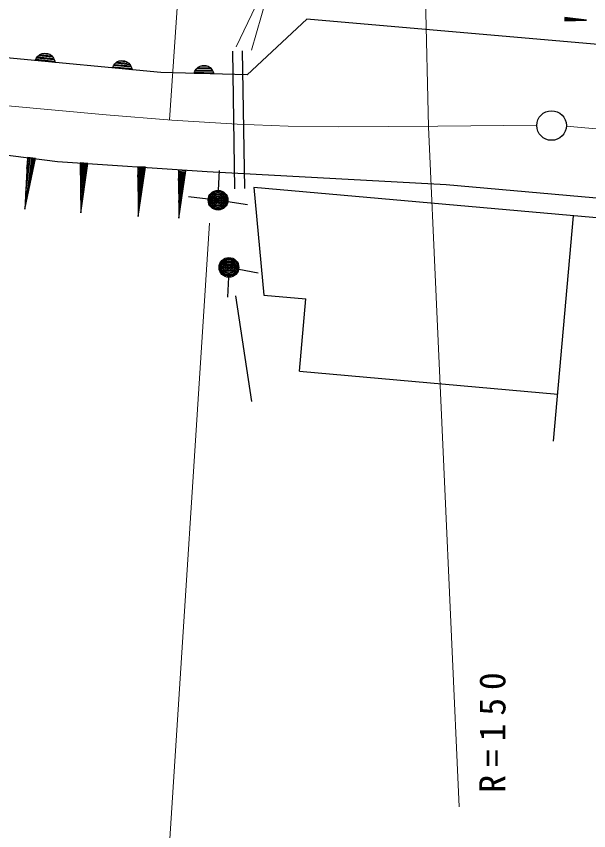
# Model space of a CAD drawing. Units: millimetres, scale not verified. Extents: x 40000 to 680000, y 20000 to 380000.
# Drawn here: x 328686 to 357544, y 236553 to 277593 of the extents above; entities that cross this region are included whole.
import ezdxf

# ---------------------------------------------------------------- set-up
doc = ezdxf.new("R2010")
doc.units = ezdxf.units.MM
doc.header["$LTSCALE"] = 1000
doc.linetypes.add('CHAIN', pattern=[18.5, 12, -1.5, 3.5, -1.5])
for name, color, linetype, lineweight in [('M-BGD', 7, 'Continuous', 25), ('M-BMK', 2, 'CHAIN', 13), ('M-BMK-SRVR', 3, 'Continuous', 25), ('M-STR-HTXT', 7, 'Continuous', 13)]:
    doc.layers.add(name, color=color, linetype=linetype, lineweight=lineweight)
doc.styles.add('ＭＳ ゴシック', font='')
doc.styles.get('ＭＳ ゴシック').set_extended_font_data('MS Gothic')

msp = doc.modelspace()

# ---------------------------------------------------------------- linework, layer by layer
at = {"layer": 'M-BGD'}
for p, q in [((343342, 277455), (340325, 274643)), ((358199, 276152), (343342, 277455)), ((356344, 277536), (356336, 277366)), ((357439, 277398), (356344, 277536)), ((356359, 277450), (357332, 277403)), ((357083, 277437), (356360, 277472)), ((356361, 277489), (356826, 277466)), ((356577, 277503), (356362, 277513)), ((356336, 277366), (357439, 277398)), ((356570, 277374), (356356, 277384)), ((356357, 277406), (356822, 277384)), ((357081, 277393), (356358, 277428)), ((339581, 275840), (339691, 268902)), ((340081, 275848), (340191, 268910)), ((335971, 274754), (328196, 275503)), ((329642, 275364), (329693, 275474)), ((329673, 275424), (330619, 275332)), ((329693, 275474), (329760, 275566)), ((330600, 275397), (329704, 275483)), ((329747, 275542), (330566, 275463)), ((329760, 275566), (329867, 275666)), ((330527, 275530), (329803, 275599)), ((329867, 275666), (329983, 275715)), ((329869, 275656), (330471, 275598)), ((329983, 275715), (330103, 275741)), ((330360, 275671), (329989, 275707)), ((330103, 275741), (330257, 275726)), ((330257, 275726), (330371, 275678)), ((330371, 275678), (330475, 275608)), ((330475, 275608), (330561, 275489)), ((330561, 275489), (330611, 275386)), ((330611, 275386), (330638, 275268)), ((330638, 275268), (329642, 275364)), ((333530, 274989), (333581, 275100)), ((334525, 274893), (333530, 274989)), ((333561, 275049), (334506, 274958)), ((333581, 275100), (333647, 275191)), ((334488, 275022), (333592, 275109)), ((333635, 275167), (334454, 275088)), ((333647, 275191), (333755, 275291)), ((334415, 275155), (333691, 275225)), ((333755, 275291), (333870, 275341)), ((333756, 275281), (334359, 275223)), ((333870, 275341), (333991, 275367)), ((334248, 275297), (333877, 275332)), ((333991, 275367), (334145, 275352)), ((334145, 275352), (334258, 275303)), ((334258, 275303), (334362, 275233)), ((334362, 275233), (334449, 275114)), ((334449, 275114), (334499, 275011)), ((334499, 275011), (334525, 274893)), ((337751, 274921), (337851, 275029)), ((337851, 275029), (337963, 275086)), ((337854, 275019), (338458, 275003)), ((337963, 275086), (338081, 275120)), ((338343, 275069), (337970, 275078)), ((338081, 275120), (338236, 275116)), ((338236, 275116), (338353, 275076)), ((338353, 275076), (338461, 275013)), ((338461, 275013), (338556, 274901)), ((340325, 274643), (335971, 274754)), ((337648, 274711), (337691, 274825)), ((338648, 274686), (337648, 274711)), ((337675, 274773), (338625, 274749)), ((337691, 274825), (337751, 274921)), ((338601, 274812), (337701, 274835)), ((337741, 274896), (338563, 274876)), ((338519, 274939), (337792, 274958)), ((338556, 274901), (338613, 274802)), ((338613, 274802), (338648, 274686)), ((330758, 270260), (318625, 271837)), ((329251, 270473), (329115, 267869)), ((329650, 270421), (329251, 270473)), ((329115, 267869), (329650, 270421)), ((329445, 270402), (329148, 268120)), ((329173, 268714), (329393, 270409)), ((329342, 270415), (329200, 269326)), ((329225, 269919), (329290, 270422)), ((329276, 268700), (329496, 270395)), ((329535, 270390), (329393, 269301)), ((329528, 269880), (329593, 270383)), ((338312, 269762), (330758, 270260)), ((331907, 270201), (331936, 267693)), ((332294, 270175), (331907, 270201)), ((331916, 269668), (331948, 270154)), ((331998, 270151), (331928, 269097)), ((331936, 267693), (332294, 270175)), ((331940, 268507), (332048, 270147)), ((332098, 270144), (331952, 267936)), ((332039, 268501), (332148, 270141)), ((332185, 270138), (332115, 269084)), ((332209, 269648), (332241, 270135)), ((334809, 270014), (334838, 267507)), ((335195, 269989), (334809, 270014)), ((334817, 269481), (334850, 269968)), ((334899, 269964), (334830, 268910)), ((334838, 267507), (335195, 269989)), ((334841, 268321), (334949, 269961)), ((334999, 269958), (334854, 267750)), ((334941, 268314), (335049, 269955)), ((335087, 269952), (335017, 268898)), ((335111, 269462), (335143, 269948)), ((336857, 269833), (336885, 267426)), ((337228, 269808), (336857, 269833)), ((336865, 269321), (336896, 269788)), ((336944, 269785), (336877, 268773)), ((336885, 267426), (337228, 269808)), ((336888, 268207), (336992, 269782)), ((337040, 269779), (336900, 267659)), ((336984, 268201), (337088, 269775)), ((337124, 269773), (337057, 268761)), ((337147, 269302), (337178, 269769)), ((350362, 269098), (338312, 269762)), ((338883, 268826), (338935, 269824)), ((363864, 266913), (340659, 268972)), ((340659, 268972), (341164, 263543)), ((359659, 268267), (350362, 269098)), ((338360, 268385), (337367, 268502)), ((339351, 268256), (340341, 268114)), ((355774, 256182), (356782, 267542)), ((339899, 264847), (340882, 264663)), ((339384, 264440), (339336, 263441)), ((340554, 258176), (339755, 263502)), ((341164, 263543), (343284, 263355)), ((342960, 259704), (343284, 263355)), ((342960, 259704), (355984, 258549))]:
    msp.add_line(p, q, dxfattribs=at)
for centre, radius in [((338856, 268327), 498), ((338856, 268327), 440), ((338856, 268327), 382), ((338856, 268327), 322), ((338856, 268327), 265), ((338856, 268327), 195), ((338856, 268327), 135), ((338856, 268327), 77.5), ((338856, 268327), 15), ((339408, 264939), 498), ((339408, 264939), 440), ((339408, 264939), 382), ((339408, 264939), 322), ((339408, 264939), 265), ((339408, 264939), 195), ((339408, 264939), 135), ((339408, 264939), 77.5), ((339408, 264939), 15)]:
    msp.add_circle(centre, radius, dxfattribs=at)
at = {"layer": 'M-BMK'}
for p, q in [((333225, 272627), (328257, 273084)), ((333225, 272627), (328257, 273084)), ((336525, 272362), (333225, 272627)), ((336525, 272362), (333225, 272627)), ((339829, 272157), (336525, 272362)), ((339829, 272157), (336525, 272362)), ((342387, 272057), (339829, 272157)), ((342387, 272057), (339829, 272157)), ((354921, 272107), (349933, 272048)), ((354921, 272107), (349933, 272048)), ((344935, 272017), (342387, 272057)), ((344935, 272017), (342387, 272057)), ((349933, 272048), (344935, 272017)), ((349933, 272048), (344935, 272017)), ((358699, 271844), (356421, 272061)), ((358699, 271844), (356421, 272061)), ((358699, 271844), (356421, 272061))]:
    msp.add_line(p, q, dxfattribs=at)
at = {"layer": 'M-BMK-SRVR'}
msp.add_circle((355671, 272089), 746, dxfattribs=at)
at = {"layer": 'M-STR-HTXT'}
for p, q in [((340542, 275893), (357054, 332507)), ((356045, 310242), (339778, 276058)), ((338759, 307100), (336415, 272370)), ((348748, 301974), (349464, 272025)), ((349464, 272025), (351015, 237753)), ((338424, 267174), (336137, 231673))]:
    msp.add_line(p, q, dxfattribs=at)

# ---------------------------------------------------------------- texts
at = {"layer": 'M-STR-HTXT', "insert": (353368, 238467), "char_height": 1320, "attachment_point": 7, "rotation": 90, "style": 'ＭＳ ゴシック'}
msp.add_mtext('\\T1.44;R=150', dxfattribs=at)

doc.saveas('drawing.dxf')
